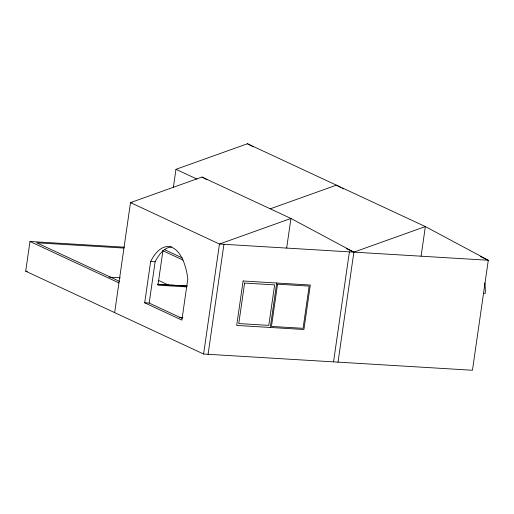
<?xml version="1.0" encoding="UTF-8"?>
<svg xmlns="http://www.w3.org/2000/svg" width="514" height="514" viewBox="0 0 514 514"><rect width="100%" height="100%" fill="white"/><g stroke="black" fill="none" stroke-linecap="round" stroke-linejoin="round"><path stroke-width="0.77" d="M173.34 187.604L175.974 169.318L247.459 143.747L425.354 226.571L488.3 260.251L472.45 370.253L203.602 354.03L25.7 271.206L29.985 241.49L124.401 247.189M114.648 312.621L130.498 202.619L201.983 177.047L290.93 218.456L353.876 252.143L425.354 226.571L421.088 256.197M150.647 261.51A50.237 23.059 -86.5 0 1 187.822 278.819L181.879 320.1L144.697 302.791L150.647 261.51L155.125 261.78A50.237 23.059 -86.5 0 1 171.663 246.868M182.065 318.372L149.176 303.061L155.125 261.78M162.938 250.556L157.946 285.161L186.582 286.889M203.602 354.03L219.452 244.028L290.93 218.456L286.664 248.089M208.08 354.3L223.931 244.298M270.306 327.463L276.705 283.021M333.541 361.869L349.398 251.873M338.026 362.139L353.876 252.143L346.642 248.776M270.191 208.845L336.407 185.156L340.654 187.43M132.104 202.715L130.498 202.619L219.452 244.028L488.3 260.251L480.346 256.55M123.79 248.05L36.687 242.794L119.743 281.466M483.68 293.282L485.261 293.378A29.426 13.505 -86.5 0 0 484.818 282.841M25.7 271.206L27.3 271.302M109.122 277.142L120.308 277.817M157.316 284.223L187.539 286.047M157.952 284.351L160.349 284.499M161.942 284.595L169.138 285.032M170.738 285.129L177.131 285.514M178.724 285.611L185.92 286.041M144.697 302.791L149.176 303.061M179.688 317.446L182.888 317.639M175.974 169.318L196.946 179.084M164.409 249.598L182.483 258.022M162.874 250.703L183.093 260.116M158.588 280.419L168.701 285.129M29.985 241.49L118.933 282.899M342.067 188.188L343.481 188.94M247.459 143.747L253.113 146.773M201.983 177.047L206.936 179.694M243.103 280.991L236.697 325.439L303.909 329.493L310.315 285.052L243.103 280.991M244.606 283.079L238.772 323.569L268.796 325.381L274.63 284.891L244.606 283.079M277.554 284.191L271.469 326.416L303.067 328.324L309.152 286.099L277.554 284.191"/></g></svg>
